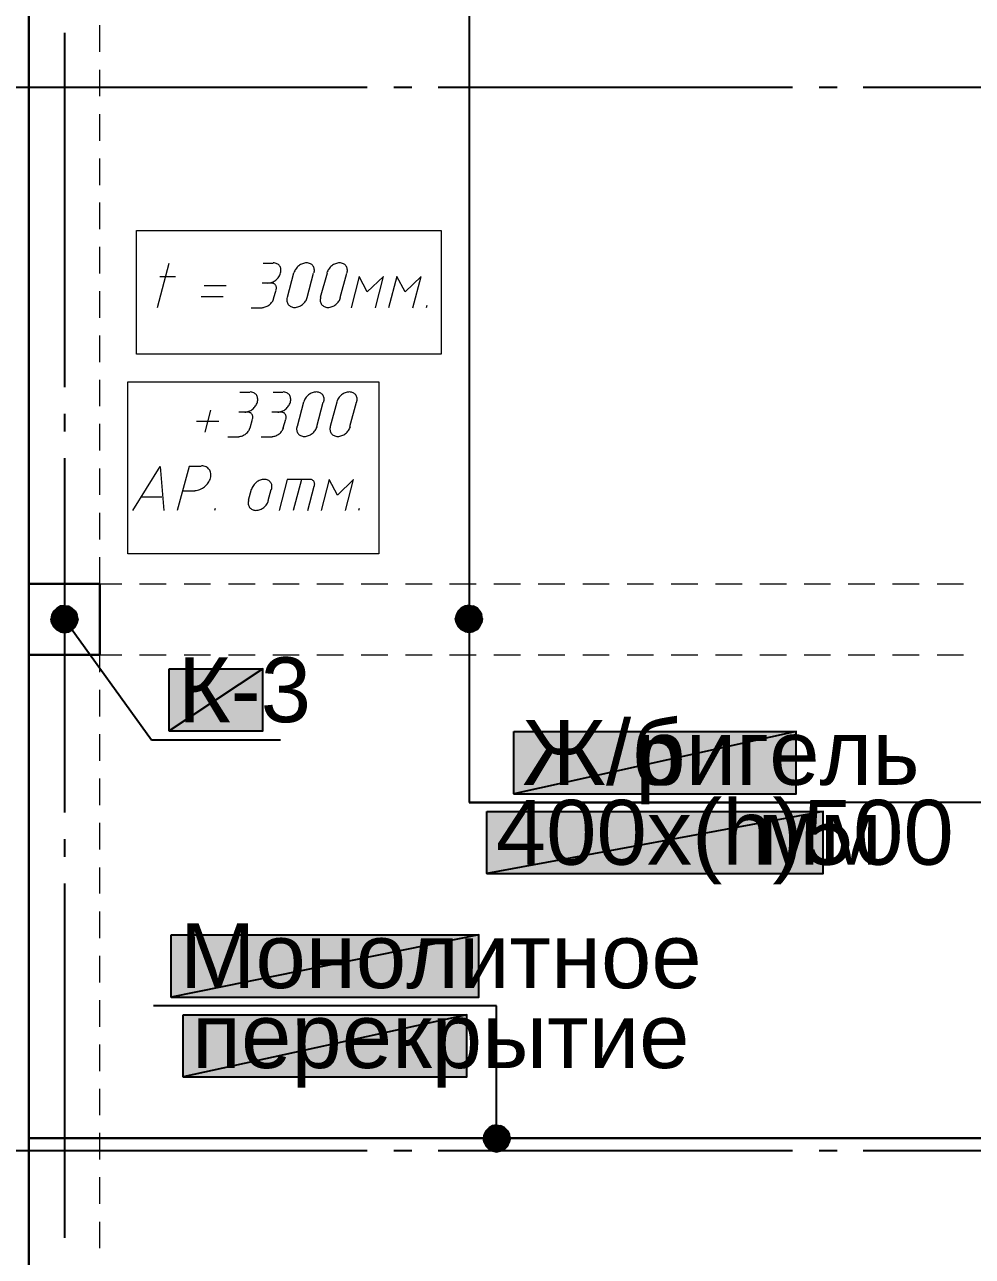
# Model space of a CAD drawing. Extents: x 8 to 21351, y 0 to 420.
# Drawn here: x 15090.7 to 15144.2, y 138 to 207.5 of the extents above; entities that cross this region are included whole.
import ezdxf

# ---------------------------------------------------------------- set-up
doc = ezdxf.new("R2010")
doc.units = 0
doc.styles.add('TEYPDFCAD_TEXT', font='arial.ttf')

msp = doc.modelspace()

# ---------------------------------------------------------------- hatches: boundary and pattern name
h = msp.add_hatch(color=7)
h.paths.add_polyline_path([(15092.722, 174.731), (15092.51, 174.604), (15092.954, 174.011)])
h.paths.add_polyline_path([(15092.51, 174.604), (15092.954, 174.011), (15092.341, 174.456)])
h.paths.add_polyline_path([(15092.954, 174.011), (15092.341, 174.456), (15092.235, 174.244)])
h = msp.add_hatch(color=7)
h.paths.add_polyline_path([(15093.378, 174.604), (15093.187, 174.731), (15092.954, 174.011)])
h.paths.add_polyline_path([(15093.187, 174.731), (15092.954, 174.011), (15092.954, 174.752)])
h.paths.add_polyline_path([(15092.954, 174.011), (15092.954, 174.752), (15092.722, 174.731)])
h = msp.add_hatch(color=7)
h.paths.add_polyline_path([(15093.695, 174.011), (15093.653, 174.244), (15092.954, 174.011)])
h.paths.add_polyline_path([(15093.653, 174.244), (15092.954, 174.011), (15093.547, 174.456)])
h.paths.add_polyline_path([(15092.954, 174.011), (15093.547, 174.456), (15093.378, 174.604)])
h = msp.add_hatch(color=7)
h.paths.add_polyline_path([(15115.56, 174.731), (15115.349, 174.625), (15115.793, 174.032)])
h.paths.add_polyline_path([(15115.349, 174.625), (15115.793, 174.032), (15115.179, 174.456)])
h.paths.add_polyline_path([(15115.793, 174.032), (15115.179, 174.456), (15115.074, 174.265)])
h = msp.add_hatch(color=7)
h.paths.add_polyline_path([(15116.238, 174.625), (15116.026, 174.731), (15115.793, 174.032)])
h.paths.add_polyline_path([(15116.026, 174.731), (15115.793, 174.032), (15115.793, 174.773)])
h.paths.add_polyline_path([(15115.793, 174.032), (15115.793, 174.773), (15115.56, 174.731)])
h = msp.add_hatch(color=7)
h.paths.add_polyline_path([(15116.534, 174.032), (15116.492, 174.265), (15115.793, 174.032)])
h.paths.add_polyline_path([(15116.492, 174.265), (15115.793, 174.032), (15116.386, 174.456)])
h.paths.add_polyline_path([(15115.793, 174.032), (15116.386, 174.456), (15116.238, 174.625)])
h = msp.add_hatch(color=7)
h.paths.add_polyline_path([(15092.235, 174.244), (15092.192, 174.011), (15092.954, 174.011)])
h.paths.add_polyline_path([(15092.192, 174.011), (15092.954, 174.011), (15092.235, 173.778)])
h.paths.add_polyline_path([(15092.954, 174.011), (15092.235, 173.778), (15092.341, 173.567)])
h = msp.add_hatch(color=7)
h.paths.add_polyline_path([(15092.341, 173.567), (15092.51, 173.397), (15092.954, 174.011)])
h.paths.add_polyline_path([(15092.51, 173.397), (15092.954, 174.011), (15092.722, 173.292)])
h.paths.add_polyline_path([(15092.954, 174.011), (15092.722, 173.292), (15092.954, 173.249)])
h = msp.add_hatch(color=7)
h.paths.add_polyline_path([(15092.954, 173.249), (15093.187, 173.292), (15092.954, 174.011)])
h.paths.add_polyline_path([(15093.187, 173.292), (15092.954, 174.011), (15093.378, 173.397)])
h.paths.add_polyline_path([(15092.954, 174.011), (15093.378, 173.397), (15093.547, 173.567)])
h = msp.add_hatch(color=7)
h.paths.add_polyline_path([(15093.547, 173.567), (15093.653, 173.778), (15092.954, 174.011)])
h.paths.add_polyline_path([(15093.653, 173.778), (15092.954, 174.011), (15093.695, 174.011)])
h = msp.add_hatch(color=7)
h.paths.add_polyline_path([(15115.074, 174.265), (15115.031, 174.032), (15115.793, 174.032)])
h.paths.add_polyline_path([(15115.031, 174.032), (15115.793, 174.032), (15115.074, 173.799)])
h.paths.add_polyline_path([(15115.793, 174.032), (15115.074, 173.799), (15115.179, 173.588)])
h = msp.add_hatch(color=7)
h.paths.add_polyline_path([(15115.179, 173.588), (15115.349, 173.418), (15115.793, 174.032)])
h.paths.add_polyline_path([(15115.349, 173.418), (15115.793, 174.032), (15115.56, 173.313)])
h.paths.add_polyline_path([(15115.793, 174.032), (15115.56, 173.313), (15115.793, 173.27)])
h = msp.add_hatch(color=7)
h.paths.add_polyline_path([(15115.793, 173.27), (15116.026, 173.313), (15115.793, 174.032)])
h.paths.add_polyline_path([(15116.026, 173.313), (15115.793, 174.032), (15116.238, 173.418)])
h.paths.add_polyline_path([(15115.793, 174.032), (15116.238, 173.418), (15116.386, 173.588)])
h = msp.add_hatch(color=7)
h.paths.add_polyline_path([(15116.386, 173.588), (15116.492, 173.799), (15115.793, 174.032)])
h.paths.add_polyline_path([(15116.492, 173.799), (15115.793, 174.032), (15116.534, 174.032)])
at = {"true_color": 0xffffff}
h = msp.add_hatch(color=0, dxfattribs=at)
h.paths.add_polyline_path([(15098.86, 171.196), (15104.152, 171.196), (15098.86, 167.703)])
h.paths.add_polyline_path([(15104.152, 171.196), (15098.86, 167.703), (15104.152, 167.703)])
h = msp.add_hatch(color=0, dxfattribs=at)
h.paths.add_polyline_path([(15118.312, 167.661), (15134.251, 167.661), (15118.312, 164.148)])
h.paths.add_polyline_path([(15134.251, 167.661), (15118.312, 164.148), (15134.251, 164.148)])
h = msp.add_hatch(color=0, dxfattribs=at)
h.paths.add_polyline_path([(15116.788, 163.153), (15135.775, 163.153), (15116.788, 159.66)])
h.paths.add_polyline_path([(15135.775, 163.153), (15116.788, 159.66), (15135.775, 159.66)])
h = msp.add_hatch(color=0, dxfattribs=at)
h.paths.add_polyline_path([(15098.966, 156.189), (15116.344, 156.189), (15098.966, 152.675)])
h.paths.add_polyline_path([(15116.344, 156.189), (15098.966, 152.675), (15116.344, 152.675)])
h = msp.add_hatch(color=0, dxfattribs=at)
h.paths.add_polyline_path([(15099.643, 151.68), (15115.666, 151.68), (15099.643, 148.188)])
h.paths.add_polyline_path([(15115.666, 151.68), (15099.643, 148.188), (15115.666, 148.188)])
h = msp.add_hatch(color=7)
h.paths.add_polyline_path([(15117.106, 145.415), (15116.915, 145.309), (15117.338, 144.716)])
h.paths.add_polyline_path([(15116.915, 145.309), (15117.338, 144.716), (15116.746, 145.14)])
h.paths.add_polyline_path([(15117.338, 144.716), (15116.746, 145.14), (15116.64, 144.928)])
h = msp.add_hatch(color=7)
h.paths.add_polyline_path([(15117.783, 145.309), (15117.571, 145.415), (15117.338, 144.716)])
h.paths.add_polyline_path([(15117.571, 145.415), (15117.338, 144.716), (15117.338, 145.457)])
h.paths.add_polyline_path([(15117.338, 144.716), (15117.338, 145.457), (15117.106, 145.415)])
h = msp.add_hatch(color=7)
h.paths.add_polyline_path([(15118.1, 144.716), (15118.058, 144.928), (15117.338, 144.716)])
h.paths.add_polyline_path([(15118.058, 144.928), (15117.338, 144.716), (15117.952, 145.14)])
h.paths.add_polyline_path([(15117.338, 144.716), (15117.952, 145.14), (15117.783, 145.309)])
h = msp.add_hatch(color=7)
h.paths.add_polyline_path([(15116.64, 144.928), (15116.598, 144.716), (15117.338, 144.716)])
h.paths.add_polyline_path([(15116.598, 144.716), (15117.338, 144.716), (15116.64, 144.484)])
h.paths.add_polyline_path([(15117.338, 144.716), (15116.64, 144.484), (15116.746, 144.272)])
h = msp.add_hatch(color=7)
h.paths.add_polyline_path([(15116.746, 144.272), (15116.915, 144.103), (15117.338, 144.716)])
h.paths.add_polyline_path([(15116.915, 144.103), (15117.338, 144.716), (15117.106, 143.997)])
h.paths.add_polyline_path([(15117.338, 144.716), (15117.106, 143.997), (15117.338, 143.954)])
h = msp.add_hatch(color=7)
h.paths.add_polyline_path([(15117.338, 143.954), (15117.571, 143.997), (15117.338, 144.716)])
h.paths.add_polyline_path([(15117.571, 143.997), (15117.338, 144.716), (15117.783, 144.103)])
h.paths.add_polyline_path([(15117.338, 144.716), (15117.783, 144.103), (15117.952, 144.272)])
h = msp.add_hatch(color=7)
h.paths.add_polyline_path([(15117.952, 144.272), (15118.058, 144.484), (15117.338, 144.716)])
h.paths.add_polyline_path([(15118.058, 144.484), (15117.338, 144.716), (15118.1, 144.716)])

# ---------------------------------------------------------------- linework, layer by layer
at = {"color": 7, "lineweight": 30}
for p, q in [((15090.944, 144.716), (15090.944, 262.001)), ((15154.952, 144.716), (15090.944, 144.716)), ((15090.944, 144.716), (15090.944, 131))]:
    msp.add_line(p, q, dxfattribs=at)
at = {"color": 7, "lineweight": 25}
for p, q in [((15115.793, 219.012), (15115.793, 163.661)), ((15092.954, 207.095), (15092.954, 187.092)), ((15110.036, 204.004), (15090.033, 204.004)), ((15112.555, 204.004), (15111.539, 204.004)), ((15134.039, 204.004), (15114.036, 204.004)), ((15136.558, 204.004), (15135.542, 204.004)), ((15158.042, 204.004), (15138.039, 204.004)), ((15092.954, 185.589), (15092.954, 184.595)), ((15092.954, 183.092), (15092.954, 163.089)), ((15092.954, 174.011), (15097.865, 167.196)), ((15115.793, 174.032), (15115.793, 163.661)), ((15097.865, 167.196), (15105.146, 167.196)), ((15152.962, 163.661), (15115.793, 163.661)), ((15115.793, 163.661), (15136.769, 163.661)), ((15092.954, 161.586), (15092.954, 160.591)), ((15092.954, 159.089), (15092.954, 139.086)), ((15117.338, 152.188), (15097.971, 152.188)), ((15117.338, 144.716), (15117.338, 152.188)), ((15110.036, 143.997), (15090.033, 143.997)), ((15112.555, 143.997), (15111.539, 143.997)), ((15134.039, 143.997), (15114.036, 143.997)), ((15136.558, 143.997), (15135.542, 143.997)), ((15158.042, 143.997), (15138.039, 143.997))]:
    msp.add_line(p, q, dxfattribs=at)
at = {"color": 7, "lineweight": 5}
for p, q in [((15094.944, 206.015), (15094.944, 207.518)), ((15094.944, 203.518), (15094.944, 204.999)), ((15094.944, 200.999), (15094.944, 202.501)), ((15094.944, 198.501), (15094.944, 200.004)), ((15094.944, 196.003), (15094.944, 197.506)), ((15094.944, 193.506), (15094.944, 195.008)), ((15098.839, 194.077), (15098.183, 191.579)), ((15104.723, 194.077), (15104.173, 194.077)), ((15104.793, 194.101), (15104.736, 194.104)), ((15104.847, 194.092), (15104.793, 194.101)), ((15104.897, 194.078), (15104.847, 194.092)), ((15104.944, 194.059), (15104.897, 194.078)), ((15104.987, 194.035), (15104.944, 194.059)), ((15105.027, 194.006), (15104.987, 194.035)), ((15105.062, 193.973), (15105.027, 194.006)), ((15105.092, 193.937), (15105.062, 193.973)), ((15105.118, 193.896), (15105.092, 193.937)), ((15106.175, 193.939), (15106.128, 193.899)), ((15106.225, 193.976), (15106.175, 193.939)), ((15106.277, 194.008), (15106.225, 193.976)), ((15106.331, 194.036), (15106.277, 194.008)), ((15106.387, 194.06), (15106.331, 194.036)), ((15106.444, 194.079), (15106.387, 194.06)), ((15106.502, 194.093), (15106.444, 194.079)), ((15106.561, 194.101), (15106.502, 194.093)), ((15106.619, 194.104), (15106.561, 194.101)), ((15106.677, 194.101), (15106.619, 194.104)), ((15106.731, 194.092), (15106.677, 194.101)), ((15106.781, 194.078), (15106.731, 194.092)), ((15106.828, 194.059), (15106.781, 194.078)), ((15106.871, 194.035), (15106.828, 194.059)), ((15106.911, 194.006), (15106.871, 194.035)), ((15106.945, 193.973), (15106.911, 194.006)), ((15106.976, 193.937), (15106.945, 193.973)), ((15107.002, 193.896), (15106.976, 193.937)), ((15108.038, 193.939), (15107.99, 193.899)), ((15108.088, 193.976), (15108.038, 193.939)), ((15108.14, 194.008), (15108.088, 193.976)), ((15108.194, 194.036), (15108.14, 194.008)), ((15108.25, 194.06), (15108.194, 194.036)), ((15108.307, 194.079), (15108.25, 194.06)), ((15108.365, 194.093), (15108.307, 194.079)), ((15108.423, 194.101), (15108.365, 194.093)), ((15108.482, 194.104), (15108.423, 194.101)), ((15108.539, 194.101), (15108.482, 194.104)), ((15108.593, 194.092), (15108.539, 194.101)), ((15108.644, 194.078), (15108.593, 194.092)), ((15108.691, 194.059), (15108.644, 194.078)), ((15108.734, 194.035), (15108.691, 194.059)), ((15108.773, 194.006), (15108.734, 194.035)), ((15108.808, 193.973), (15108.773, 194.006)), ((15108.839, 193.937), (15108.808, 193.973)), ((15108.865, 193.896), (15108.839, 193.937)), ((15098.331, 193.336), (15099.22, 193.336)), ((15104.927, 193.176), (15104.971, 193.219)), ((15104.971, 193.219), (15105.012, 193.266)), ((15105.012, 193.266), (15105.049, 193.315)), ((15105.049, 193.315), (15105.082, 193.367)), ((15105.082, 193.367), (15105.11, 193.421)), ((15105.11, 193.421), (15105.134, 193.478)), ((15105.139, 193.853), (15105.118, 193.896)), ((15105.134, 193.478), (15105.152, 193.536)), ((15105.155, 193.806), (15105.139, 193.853)), ((15105.152, 193.536), (15105.164, 193.593)), ((15105.166, 193.756), (15105.155, 193.806)), ((15105.164, 193.593), (15105.171, 193.65)), ((15105.171, 193.704), (15105.166, 193.756)), ((15105.171, 193.65), (15105.171, 193.704)), ((15105.887, 193.527), (15105.527, 192.151)), ((15105.921, 193.597), (15105.903, 193.539)), ((15105.945, 193.653), (15105.921, 193.597)), ((15105.973, 193.708), (15105.945, 193.653)), ((15106.006, 193.76), (15105.973, 193.708)), ((15106.043, 193.809), (15106.006, 193.76)), ((15106.084, 193.856), (15106.043, 193.809)), ((15106.128, 193.899), (15106.084, 193.856)), ((15106.649, 192.151), (15107.009, 193.527)), ((15107.023, 193.853), (15107.002, 193.896)), ((15107.039, 193.806), (15107.023, 193.853)), ((15107.036, 193.536), (15107.048, 193.593)), ((15107.05, 193.756), (15107.039, 193.806)), ((15107.048, 193.593), (15107.055, 193.65)), ((15107.055, 193.704), (15107.05, 193.756)), ((15107.055, 193.65), (15107.055, 193.704)), ((15107.771, 193.527), (15107.39, 192.151)), ((15107.784, 193.597), (15107.766, 193.539)), ((15107.807, 193.653), (15107.784, 193.597)), ((15107.836, 193.708), (15107.807, 193.653)), ((15107.869, 193.76), (15107.836, 193.708)), ((15107.906, 193.809), (15107.869, 193.76)), ((15107.946, 193.856), (15107.906, 193.809)), ((15107.99, 193.899), (15107.946, 193.856)), ((15108.512, 192.151), (15108.893, 193.527)), ((15108.886, 193.853), (15108.865, 193.896)), ((15108.902, 193.806), (15108.886, 193.853)), ((15108.899, 193.536), (15108.911, 193.593)), ((15108.912, 193.756), (15108.902, 193.806)), ((15108.911, 193.593), (15108.917, 193.65)), ((15108.918, 193.704), (15108.912, 193.756)), ((15108.917, 193.65), (15108.918, 193.704)), ((15109.591, 193.336), (15109.126, 191.579)), ((15110.036, 192.468), (15109.591, 193.336)), ((15110.967, 193.336), (15110.036, 192.468)), ((15110.502, 191.579), (15110.967, 193.336)), ((15111.708, 193.336), (15111.242, 191.579)), ((15112.174, 192.468), (15111.708, 193.336)), ((15113.084, 193.336), (15112.174, 192.468)), ((15112.618, 191.579), (15113.084, 193.336)), ((15100.828, 192.828), (15102.077, 192.828)), ((15104.617, 192.955), (15104.109, 192.955)), ((15104.436, 192.971), (15104.494, 192.974)), ((15104.494, 192.974), (15104.553, 192.982)), ((15104.553, 192.982), (15104.611, 192.996)), ((15104.611, 192.996), (15104.668, 193.015)), ((15104.664, 192.961), (15104.626, 192.963)), ((15104.7, 192.955), (15104.664, 192.961)), ((15104.668, 193.015), (15104.724, 193.038)), ((15104.733, 192.946), (15104.7, 192.955)), ((15104.724, 193.038), (15104.778, 193.067)), ((15104.764, 192.934), (15104.733, 192.946)), ((15104.744, 192.088), (15104.892, 192.574)), ((15104.793, 192.918), (15104.764, 192.934)), ((15104.778, 193.067), (15104.83, 193.099)), ((15104.819, 192.899), (15104.793, 192.918)), ((15104.842, 192.878), (15104.819, 192.899)), ((15104.83, 193.099), (15104.88, 193.136)), ((15104.862, 192.854), (15104.842, 192.878)), ((15104.879, 192.827), (15104.862, 192.854)), ((15104.893, 192.798), (15104.879, 192.827)), ((15104.88, 193.136), (15104.927, 193.176)), ((15104.903, 192.767), (15104.893, 192.798)), ((15104.9, 192.587), (15104.908, 192.626)), ((15104.91, 192.734), (15104.903, 192.767)), ((15104.908, 192.626), (15104.913, 192.663)), ((15104.914, 192.699), (15104.91, 192.734)), ((15104.913, 192.663), (15104.914, 192.699)), ((15094.944, 191.008), (15094.944, 192.511)), ((15100.659, 192.214), (15101.908, 192.214)), ((15104.606, 191.822), (15104.643, 191.864)), ((15104.643, 191.864), (15104.677, 191.908)), ((15104.677, 191.908), (15104.707, 191.955)), ((15104.707, 191.955), (15104.733, 192.003)), ((15104.733, 192.003), (15104.755, 192.053)), ((15104.755, 192.053), (15104.772, 192.105)), ((15105.51, 192.106), (15105.503, 192.049)), ((15105.503, 192.049), (15105.503, 191.995)), ((15105.503, 191.995), (15105.508, 191.943)), ((15105.508, 191.943), (15105.519, 191.893)), ((15105.522, 192.163), (15105.51, 192.106)), ((15105.519, 191.893), (15105.535, 191.846)), ((15105.535, 191.846), (15105.556, 191.803)), ((15106.43, 191.8), (15106.474, 191.843)), ((15106.474, 191.843), (15106.515, 191.89)), ((15106.515, 191.89), (15106.552, 191.939)), ((15106.552, 191.939), (15106.585, 191.991)), ((15106.585, 191.991), (15106.613, 192.046)), ((15106.613, 192.046), (15106.637, 192.102)), ((15106.637, 192.102), (15106.655, 192.16)), ((15107.393, 192.106), (15107.387, 192.049)), ((15107.387, 192.049), (15107.387, 191.995)), ((15107.387, 191.995), (15107.392, 191.943)), ((15107.392, 191.943), (15107.403, 191.893)), ((15107.406, 192.163), (15107.393, 192.106)), ((15107.403, 191.893), (15107.419, 191.846)), ((15107.419, 191.846), (15107.44, 191.803)), ((15108.314, 191.8), (15108.358, 191.843)), ((15108.358, 191.843), (15108.399, 191.89)), ((15108.399, 191.89), (15108.436, 191.939)), ((15108.436, 191.939), (15108.469, 191.991)), ((15108.469, 191.991), (15108.497, 192.046)), ((15108.497, 192.046), (15108.52, 192.102)), ((15108.52, 192.102), (15108.539, 192.16)), ((15103.495, 191.579), (15104.109, 191.579)), ((15104.127, 191.595), (15104.179, 191.598)), ((15104.179, 191.598), (15104.231, 191.606)), ((15104.231, 191.606), (15104.283, 191.619)), ((15104.283, 191.619), (15104.334, 191.637)), ((15104.334, 191.637), (15104.384, 191.658)), ((15104.384, 191.658), (15104.432, 191.684)), ((15104.432, 191.684), (15104.479, 191.714)), ((15104.479, 191.714), (15104.524, 191.747)), ((15104.524, 191.747), (15104.567, 191.783)), ((15104.567, 191.783), (15104.606, 191.822)), ((15105.556, 191.803), (15105.582, 191.762)), ((15105.582, 191.762), (15105.612, 191.726)), ((15105.612, 191.726), (15105.647, 191.693)), ((15105.647, 191.693), (15105.687, 191.664)), ((15105.687, 191.664), (15105.73, 191.64)), ((15105.73, 191.64), (15105.777, 191.621)), ((15105.777, 191.621), (15105.827, 191.607)), ((15105.827, 191.607), (15105.881, 191.598)), ((15105.881, 191.598), (15105.938, 191.595)), ((15105.938, 191.595), (15105.997, 191.598)), ((15105.997, 191.598), (15106.056, 191.606)), ((15106.056, 191.606), (15106.114, 191.62)), ((15106.114, 191.62), (15106.171, 191.639)), ((15106.171, 191.639), (15106.227, 191.663)), ((15106.227, 191.663), (15106.281, 191.691)), ((15106.281, 191.691), (15106.333, 191.723)), ((15106.333, 191.723), (15106.383, 191.76)), ((15106.383, 191.76), (15106.43, 191.8)), ((15107.44, 191.803), (15107.466, 191.762)), ((15107.466, 191.762), (15107.496, 191.726)), ((15107.496, 191.726), (15107.531, 191.693)), ((15107.531, 191.693), (15107.57, 191.664)), ((15107.57, 191.664), (15107.614, 191.64)), ((15107.614, 191.64), (15107.661, 191.621)), ((15107.661, 191.621), (15107.711, 191.607)), ((15107.711, 191.607), (15107.765, 191.598)), ((15107.765, 191.598), (15107.822, 191.595)), ((15107.822, 191.595), (15107.881, 191.598)), ((15107.881, 191.598), (15107.939, 191.606)), ((15107.939, 191.606), (15107.997, 191.62)), ((15107.997, 191.62), (15108.055, 191.639)), ((15108.055, 191.639), (15108.11, 191.663)), ((15108.11, 191.663), (15108.165, 191.691)), ((15108.165, 191.691), (15108.217, 191.723)), ((15108.217, 191.723), (15108.267, 191.76)), ((15108.267, 191.76), (15108.314, 191.8)), ((15113.401, 191.707), (15113.359, 191.579)), ((15094.944, 188.51), (15094.944, 190.013)), ((15094.944, 186.013), (15094.944, 187.516)), ((15103.411, 186.796), (15102.839, 186.796)), ((15103.48, 186.819), (15103.423, 186.823)), ((15103.534, 186.811), (15103.48, 186.819)), ((15103.585, 186.797), (15103.534, 186.811)), ((15103.632, 186.777), (15103.585, 186.797)), ((15103.675, 186.753), (15103.632, 186.777)), ((15103.714, 186.725), (15103.675, 186.753)), ((15103.749, 186.692), (15103.714, 186.725)), ((15103.78, 186.655), (15103.749, 186.692)), ((15103.806, 186.615), (15103.78, 186.655)), ((15103.827, 186.571), (15103.806, 186.615)), ((15103.843, 186.524), (15103.827, 186.571)), ((15103.84, 186.254), (15103.852, 186.312)), ((15103.854, 186.475), (15103.843, 186.524)), ((15103.852, 186.312), (15103.858, 186.368)), ((15103.859, 186.423), (15103.854, 186.475)), ((15103.858, 186.368), (15103.859, 186.423)), ((15105.273, 186.796), (15104.723, 186.796)), ((15105.343, 186.819), (15105.286, 186.823)), ((15105.397, 186.811), (15105.343, 186.819)), ((15105.448, 186.797), (15105.397, 186.811)), ((15105.495, 186.777), (15105.448, 186.797)), ((15105.538, 186.753), (15105.495, 186.777)), ((15105.577, 186.725), (15105.538, 186.753)), ((15105.612, 186.692), (15105.577, 186.725)), ((15105.643, 186.655), (15105.612, 186.692)), ((15105.668, 186.615), (15105.643, 186.655)), ((15105.689, 186.571), (15105.668, 186.615)), ((15105.705, 186.524), (15105.689, 186.571)), ((15105.702, 186.254), (15105.715, 186.312)), ((15105.716, 186.475), (15105.705, 186.524)), ((15105.715, 186.312), (15105.721, 186.368)), ((15105.721, 186.423), (15105.716, 186.475)), ((15105.721, 186.368), (15105.721, 186.423)), ((15106.472, 186.316), (15106.453, 186.258)), ((15106.495, 186.372), (15106.472, 186.316)), ((15106.523, 186.426), (15106.495, 186.372)), ((15106.556, 186.478), (15106.523, 186.426)), ((15106.593, 186.528), (15106.556, 186.478)), ((15106.634, 186.574), (15106.593, 186.528)), ((15106.678, 186.618), (15106.634, 186.574)), ((15106.725, 186.658), (15106.678, 186.618)), ((15106.775, 186.694), (15106.725, 186.658)), ((15106.827, 186.727), (15106.775, 186.694)), ((15106.882, 186.755), (15106.827, 186.727)), ((15106.937, 186.779), (15106.882, 186.755)), ((15106.995, 186.798), (15106.937, 186.779)), ((15107.053, 186.811), (15106.995, 186.798)), ((15107.111, 186.82), (15107.053, 186.811)), ((15107.17, 186.823), (15107.111, 186.82)), ((15107.227, 186.819), (15107.17, 186.823)), ((15107.281, 186.811), (15107.227, 186.819)), ((15107.331, 186.797), (15107.281, 186.811)), ((15107.378, 186.777), (15107.331, 186.797)), ((15107.422, 186.753), (15107.378, 186.777)), ((15107.461, 186.725), (15107.422, 186.753)), ((15107.496, 186.692), (15107.461, 186.725)), ((15107.526, 186.655), (15107.496, 186.692)), ((15107.552, 186.615), (15107.526, 186.655)), ((15107.573, 186.571), (15107.552, 186.615)), ((15107.589, 186.524), (15107.573, 186.571)), ((15107.586, 186.254), (15107.599, 186.312)), ((15107.6, 186.475), (15107.589, 186.524)), ((15107.599, 186.312), (15107.605, 186.368)), ((15107.605, 186.423), (15107.6, 186.475)), ((15107.605, 186.368), (15107.605, 186.423)), ((15108.334, 186.316), (15108.316, 186.258)), ((15108.358, 186.372), (15108.334, 186.316)), ((15108.386, 186.426), (15108.358, 186.372)), ((15108.419, 186.478), (15108.386, 186.426)), ((15108.456, 186.528), (15108.419, 186.478)), ((15108.497, 186.574), (15108.456, 186.528)), ((15108.541, 186.618), (15108.497, 186.574)), ((15108.588, 186.658), (15108.541, 186.618)), ((15108.638, 186.694), (15108.588, 186.658)), ((15108.69, 186.727), (15108.638, 186.694)), ((15108.744, 186.755), (15108.69, 186.727)), ((15108.8, 186.779), (15108.744, 186.755)), ((15108.857, 186.798), (15108.8, 186.779)), ((15108.915, 186.811), (15108.857, 186.798)), ((15108.974, 186.82), (15108.915, 186.811)), ((15109.032, 186.823), (15108.974, 186.82)), ((15109.09, 186.819), (15109.032, 186.823)), ((15109.144, 186.811), (15109.09, 186.819)), ((15109.194, 186.797), (15109.144, 186.811)), ((15109.241, 186.777), (15109.194, 186.797)), ((15109.284, 186.753), (15109.241, 186.777)), ((15109.324, 186.725), (15109.284, 186.753)), ((15109.358, 186.692), (15109.324, 186.725)), ((15109.389, 186.655), (15109.358, 186.692)), ((15109.415, 186.615), (15109.389, 186.655)), ((15109.436, 186.571), (15109.415, 186.615)), ((15109.452, 186.524), (15109.436, 186.571)), ((15109.449, 186.254), (15109.461, 186.312)), ((15109.463, 186.475), (15109.452, 186.524)), ((15109.461, 186.312), (15109.468, 186.368)), ((15109.468, 186.423), (15109.463, 186.475)), ((15109.468, 186.368), (15109.468, 186.423)), ((15101.188, 185.801), (15100.871, 184.552)), ((15103.284, 185.674), (15102.797, 185.674)), ((15103.123, 185.69), (15103.182, 185.692)), ((15103.182, 185.692), (15103.24, 185.701)), ((15103.24, 185.701), (15103.298, 185.715)), ((15103.33, 185.679), (15103.292, 185.681)), ((15103.298, 185.715), (15103.356, 185.733)), ((15103.366, 185.674), (15103.33, 185.679)), ((15103.356, 185.733), (15103.411, 185.757)), ((15103.4, 185.665), (15103.366, 185.674)), ((15103.431, 185.652), (15103.4, 185.665)), ((15103.411, 185.757), (15103.466, 185.785)), ((15103.46, 185.637), (15103.431, 185.652)), ((15103.486, 185.618), (15103.46, 185.637)), ((15103.466, 185.785), (15103.518, 185.818)), ((15103.509, 185.596), (15103.486, 185.618)), ((15103.529, 185.572), (15103.509, 185.596)), ((15103.518, 185.818), (15103.568, 185.854)), ((15103.546, 185.546), (15103.529, 185.572)), ((15103.568, 185.854), (15103.615, 185.894)), ((15103.615, 185.894), (15103.659, 185.938)), ((15103.659, 185.938), (15103.7, 185.984)), ((15103.7, 185.984), (15103.737, 186.034)), ((15103.737, 186.034), (15103.77, 186.086)), ((15103.77, 186.086), (15103.798, 186.14)), ((15103.798, 186.14), (15103.821, 186.196)), ((15103.821, 186.196), (15103.84, 186.254)), ((15105.168, 185.674), (15104.66, 185.674)), ((15104.986, 185.69), (15105.045, 185.692)), ((15105.045, 185.692), (15105.103, 185.701)), ((15105.103, 185.701), (15105.161, 185.715)), ((15105.161, 185.715), (15105.218, 185.733)), ((15105.214, 185.679), (15105.176, 185.681)), ((15105.25, 185.674), (15105.214, 185.679)), ((15105.218, 185.733), (15105.274, 185.757)), ((15105.284, 185.665), (15105.25, 185.674)), ((15105.274, 185.757), (15105.328, 185.785)), ((15105.315, 185.652), (15105.284, 185.665)), ((15105.343, 185.637), (15105.315, 185.652)), ((15105.328, 185.785), (15105.38, 185.818)), ((15105.369, 185.618), (15105.343, 185.637)), ((15105.393, 185.596), (15105.369, 185.618)), ((15105.38, 185.818), (15105.43, 185.854)), ((15105.413, 185.572), (15105.393, 185.596)), ((15105.43, 185.546), (15105.413, 185.572)), ((15105.43, 185.854), (15105.478, 185.894)), ((15105.478, 185.894), (15105.522, 185.938)), ((15105.522, 185.938), (15105.562, 185.984)), ((15105.562, 185.984), (15105.599, 186.034)), ((15105.599, 186.034), (15105.632, 186.086)), ((15105.632, 186.086), (15105.661, 186.14)), ((15105.661, 186.14), (15105.684, 186.196)), ((15105.684, 186.196), (15105.702, 186.254)), ((15106.438, 186.245), (15106.078, 184.87)), ((15107.2, 184.87), (15107.559, 186.245)), ((15108.321, 186.245), (15107.94, 184.87)), ((15109.062, 184.87), (15109.443, 186.245)), ((15094.944, 183.515), (15094.944, 185.018)), ((15100.405, 185.166), (15101.654, 185.166)), ((15103.432, 184.806), (15103.559, 185.293)), ((15103.56, 185.517), (15103.546, 185.546)), ((15103.57, 185.486), (15103.56, 185.517)), ((15103.566, 185.306), (15103.575, 185.344)), ((15103.577, 185.453), (15103.57, 185.486)), ((15103.575, 185.344), (15103.579, 185.382)), ((15103.58, 185.418), (15103.577, 185.453)), ((15103.579, 185.382), (15103.58, 185.418)), ((15105.295, 184.806), (15105.443, 185.293)), ((15105.443, 185.517), (15105.43, 185.546)), ((15105.454, 185.486), (15105.443, 185.517)), ((15105.45, 185.306), (15105.459, 185.344)), ((15105.461, 185.453), (15105.454, 185.486)), ((15105.459, 185.344), (15105.463, 185.382)), ((15105.464, 185.418), (15105.461, 185.453)), ((15105.463, 185.382), (15105.464, 185.418)), ((15106.072, 184.882), (15106.06, 184.824)), ((15107.187, 184.82), (15107.205, 184.878)), ((15107.956, 184.882), (15107.944, 184.824)), ((15109.071, 184.82), (15109.089, 184.878)), ((15102.162, 184.298), (15102.797, 184.298)), ((15102.793, 184.313), (15102.845, 184.317)), ((15102.845, 184.317), (15102.897, 184.325)), ((15102.897, 184.325), (15102.949, 184.338)), ((15102.949, 184.338), (15103, 184.355)), ((15103, 184.355), (15103.05, 184.377)), ((15103.05, 184.377), (15103.099, 184.403)), ((15103.099, 184.403), (15103.146, 184.432)), ((15103.146, 184.432), (15103.19, 184.465)), ((15103.19, 184.465), (15103.233, 184.502)), ((15103.233, 184.502), (15103.273, 184.541)), ((15103.273, 184.541), (15103.31, 184.583)), ((15103.31, 184.583), (15103.343, 184.627)), ((15103.343, 184.627), (15103.373, 184.673)), ((15103.373, 184.673), (15103.399, 184.722)), ((15103.399, 184.722), (15103.421, 184.772)), ((15103.421, 184.772), (15103.438, 184.823)), ((15104.046, 184.298), (15104.681, 184.298)), ((15104.677, 184.313), (15104.729, 184.317)), ((15104.729, 184.317), (15104.781, 184.325)), ((15104.781, 184.325), (15104.833, 184.338)), ((15104.833, 184.338), (15104.884, 184.355)), ((15104.884, 184.355), (15104.934, 184.377)), ((15104.934, 184.377), (15104.983, 184.403)), ((15104.983, 184.403), (15105.029, 184.432)), ((15105.029, 184.432), (15105.074, 184.465)), ((15105.074, 184.465), (15105.117, 184.502)), ((15105.117, 184.502), (15105.157, 184.541)), ((15105.157, 184.541), (15105.194, 184.583)), ((15105.194, 184.583), (15105.227, 184.627)), ((15105.227, 184.627), (15105.257, 184.673)), ((15105.257, 184.673), (15105.283, 184.722)), ((15105.283, 184.722), (15105.305, 184.772)), ((15105.305, 184.772), (15105.322, 184.823)), ((15106.054, 184.768), (15106.053, 184.714)), ((15106.053, 184.714), (15106.058, 184.661)), ((15106.06, 184.824), (15106.054, 184.768)), ((15106.058, 184.661), (15106.069, 184.612)), ((15106.069, 184.612), (15106.085, 184.565)), ((15106.085, 184.565), (15106.106, 184.521)), ((15106.106, 184.521), (15106.132, 184.481)), ((15106.132, 184.481), (15106.163, 184.444)), ((15106.163, 184.444), (15106.198, 184.412)), ((15106.198, 184.412), (15106.237, 184.383)), ((15106.237, 184.383), (15106.28, 184.359)), ((15106.28, 184.359), (15106.327, 184.34)), ((15106.327, 184.34), (15106.378, 184.326)), ((15106.378, 184.326), (15106.432, 184.317)), ((15106.432, 184.317), (15106.489, 184.314)), ((15106.489, 184.314), (15106.547, 184.317)), ((15106.547, 184.317), (15106.606, 184.325)), ((15106.606, 184.325), (15106.664, 184.339)), ((15106.664, 184.339), (15106.721, 184.358)), ((15106.721, 184.358), (15106.777, 184.381)), ((15106.777, 184.381), (15106.831, 184.41)), ((15106.831, 184.41), (15106.883, 184.442)), ((15106.883, 184.442), (15106.933, 184.478)), ((15106.933, 184.478), (15106.98, 184.519)), ((15106.98, 184.519), (15107.025, 184.562)), ((15107.025, 184.562), (15107.065, 184.609)), ((15107.065, 184.609), (15107.102, 184.658)), ((15107.102, 184.658), (15107.135, 184.71)), ((15107.135, 184.71), (15107.163, 184.764)), ((15107.163, 184.764), (15107.187, 184.82)), ((15107.944, 184.824), (15107.937, 184.768)), ((15107.937, 184.768), (15107.937, 184.714)), ((15107.937, 184.714), (15107.942, 184.661)), ((15107.942, 184.661), (15107.953, 184.612)), ((15107.953, 184.612), (15107.969, 184.565)), ((15107.969, 184.565), (15107.99, 184.521)), ((15107.99, 184.521), (15108.016, 184.481)), ((15108.016, 184.481), (15108.047, 184.444)), ((15108.047, 184.444), (15108.081, 184.412)), ((15108.081, 184.412), (15108.121, 184.383)), ((15108.121, 184.383), (15108.164, 184.359)), ((15108.164, 184.359), (15108.211, 184.34)), ((15108.211, 184.34), (15108.261, 184.326)), ((15108.261, 184.326), (15108.315, 184.317)), ((15108.315, 184.317), (15108.373, 184.314)), ((15108.373, 184.314), (15108.431, 184.317)), ((15108.431, 184.317), (15108.49, 184.325)), ((15108.49, 184.325), (15108.548, 184.339)), ((15108.548, 184.339), (15108.605, 184.358)), ((15108.605, 184.358), (15108.661, 184.381)), ((15108.661, 184.381), (15108.715, 184.41)), ((15108.715, 184.41), (15108.767, 184.442)), ((15108.767, 184.442), (15108.817, 184.478)), ((15108.817, 184.478), (15108.864, 184.519)), ((15108.864, 184.519), (15108.908, 184.562)), ((15108.908, 184.562), (15108.949, 184.609)), ((15108.949, 184.609), (15108.986, 184.658)), ((15108.986, 184.658), (15109.019, 184.71)), ((15109.019, 184.71), (15109.047, 184.764)), ((15109.047, 184.764), (15109.071, 184.82)), ((15094.944, 181.017), (15094.944, 182.499)), ((15096.807, 180.128), (15098.352, 182.626)), ((15098.352, 182.626), (15098.564, 180.128)), ((15099.982, 182.626), (15099.304, 180.128)), ((15100.659, 182.626), (15099.982, 182.626)), ((15100.758, 182.648), (15100.688, 182.652)), ((15100.824, 182.638), (15100.758, 182.648)), ((15100.886, 182.621), (15100.824, 182.638)), ((15100.943, 182.598), (15100.886, 182.621)), ((15100.996, 182.569), (15100.943, 182.598)), ((15101.043, 182.535), (15100.996, 182.569)), ((15101.086, 182.495), (15101.043, 182.535)), ((15101.123, 182.451), (15101.086, 182.495)), ((15101.154, 182.402), (15101.123, 182.451)), ((15101.18, 182.348), (15101.154, 182.402)), ((15101.199, 182.291), (15101.18, 182.348)), ((15101.212, 182.231), (15101.199, 182.291)), ((15101.208, 182.032), (15101.217, 182.101)), ((15101.218, 182.167), (15101.212, 182.231)), ((15101.217, 182.101), (15101.218, 182.167)), ((15100.732, 181.387), (15100.796, 181.427)), ((15100.796, 181.427), (15100.857, 181.471)), ((15100.857, 181.471), (15100.915, 181.521)), ((15100.915, 181.521), (15100.969, 181.574)), ((15100.969, 181.574), (15101.02, 181.631)), ((15101.02, 181.631), (15101.065, 181.692)), ((15101.065, 181.692), (15101.106, 181.756)), ((15101.106, 181.756), (15101.141, 181.822)), ((15101.141, 181.822), (15101.17, 181.891)), ((15101.17, 181.891), (15101.193, 181.962)), ((15101.193, 181.962), (15101.208, 182.032)), ((15103.553, 181.44), (15103.529, 181.384)), ((15103.581, 181.494), (15103.553, 181.44)), ((15103.614, 181.546), (15103.581, 181.494)), ((15103.651, 181.596), (15103.614, 181.546)), ((15103.692, 181.642), (15103.651, 181.596)), ((15103.736, 181.686), (15103.692, 181.642)), ((15103.783, 181.726), (15103.736, 181.686)), ((15103.833, 181.763), (15103.783, 181.726)), ((15103.885, 181.795), (15103.833, 181.763)), ((15103.939, 181.823), (15103.885, 181.795)), ((15103.995, 181.847), (15103.939, 181.823)), ((15104.052, 181.866), (15103.995, 181.847)), ((15104.11, 181.88), (15104.052, 181.866)), ((15104.169, 181.888), (15104.11, 181.88)), ((15104.228, 181.891), (15104.169, 181.888)), ((15104.285, 181.888), (15104.228, 181.891)), ((15104.339, 181.879), (15104.285, 181.888)), ((15104.389, 181.865), (15104.339, 181.879)), ((15104.436, 181.845), (15104.389, 181.865)), ((15104.479, 181.821), (15104.436, 181.845)), ((15104.519, 181.793), (15104.479, 181.821)), ((15104.554, 181.76), (15104.519, 181.793)), ((15104.584, 181.723), (15104.554, 181.76)), ((15104.61, 181.683), (15104.584, 181.723)), ((15104.631, 181.639), (15104.61, 181.683)), ((15104.647, 181.593), (15104.631, 181.639)), ((15104.658, 181.543), (15104.647, 181.593)), ((15104.656, 181.38), (15104.663, 181.437)), ((15104.663, 181.491), (15104.658, 181.543)), ((15104.663, 181.437), (15104.663, 181.491)), ((15105.527, 181.885), (15105.062, 180.128)), ((15106.776, 181.885), (15105.527, 181.885)), ((15106.332, 181.885), (15105.866, 180.128)), ((15106.692, 180.128), (15107.051, 181.504)), ((15106.823, 181.891), (15106.785, 181.892)), ((15106.859, 181.885), (15106.823, 181.891)), ((15106.892, 181.876), (15106.859, 181.885)), ((15106.923, 181.864), (15106.892, 181.876)), ((15106.952, 181.848), (15106.923, 181.864)), ((15106.978, 181.829), (15106.952, 181.848)), ((15107.001, 181.808), (15106.978, 181.829)), ((15107.021, 181.783), (15107.001, 181.808)), ((15107.038, 181.757), (15107.021, 181.783)), ((15107.052, 181.728), (15107.038, 181.757)), ((15107.062, 181.697), (15107.052, 181.728)), ((15107.059, 181.517), (15107.067, 181.556)), ((15107.069, 181.664), (15107.062, 181.697)), ((15107.067, 181.556), (15107.072, 181.593)), ((15107.073, 181.629), (15107.069, 181.664)), ((15107.072, 181.593), (15107.073, 181.629)), ((15107.898, 181.885), (15107.432, 180.128)), ((15108.364, 180.996), (15107.898, 181.885)), ((15109.274, 181.885), (15108.364, 180.996)), ((15108.808, 180.128), (15109.274, 181.885)), ((15098.437, 180.89), (15097.315, 180.89)), ((15099.601, 181.25), (15100.299, 181.25)), ((15100.312, 181.267), (15100.384, 181.271)), ((15100.384, 181.271), (15100.456, 181.281)), ((15100.456, 181.281), (15100.527, 181.299)), ((15100.527, 181.299), (15100.597, 181.322)), ((15100.597, 181.322), (15100.665, 181.352)), ((15100.665, 181.352), (15100.732, 181.387)), ((15103.495, 181.314), (15103.326, 180.7)), ((15103.342, 180.712), (15103.329, 180.654)), ((15103.529, 181.384), (15103.511, 181.326)), ((15104.448, 180.7), (15104.617, 181.314)), ((15104.456, 180.651), (15104.475, 180.709)), ((15104.644, 181.322), (15104.656, 181.38)), ((15101.463, 180.255), (15101.421, 180.128)), ((15103.329, 180.654), (15103.323, 180.598)), ((15103.323, 180.598), (15103.323, 180.544)), ((15103.323, 180.544), (15103.328, 180.492)), ((15103.328, 180.492), (15103.339, 180.442)), ((15103.339, 180.442), (15103.355, 180.395)), ((15103.355, 180.395), (15103.376, 180.352)), ((15103.376, 180.352), (15103.402, 180.311)), ((15103.402, 180.311), (15103.432, 180.275)), ((15103.432, 180.275), (15103.467, 180.242)), ((15103.467, 180.242), (15103.506, 180.213)), ((15103.506, 180.213), (15103.55, 180.189)), ((15103.55, 180.189), (15103.597, 180.17)), ((15103.597, 180.17), (15103.647, 180.156)), ((15103.647, 180.156), (15103.701, 180.147)), ((15103.701, 180.147), (15103.758, 180.144)), ((15103.758, 180.144), (15103.817, 180.147)), ((15103.817, 180.147), (15103.875, 180.155)), ((15103.875, 180.155), (15103.933, 180.169)), ((15103.933, 180.169), (15103.991, 180.188)), ((15103.991, 180.188), (15104.046, 180.211)), ((15104.046, 180.211), (15104.101, 180.24)), ((15104.101, 180.24), (15104.153, 180.272)), ((15104.153, 180.272), (15104.203, 180.309)), ((15104.203, 180.309), (15104.25, 180.349)), ((15104.25, 180.349), (15104.294, 180.392)), ((15104.294, 180.392), (15104.335, 180.439)), ((15104.335, 180.439), (15104.372, 180.488)), ((15104.372, 180.488), (15104.405, 180.54)), ((15104.405, 180.54), (15104.433, 180.594)), ((15104.433, 180.594), (15104.456, 180.651)), ((15109.591, 180.255), (15109.549, 180.128)), ((15094.944, 178.499), (15094.944, 180.001)), ((15094.944, 176.001), (15094.944, 177.504)), ((15094.944, 176.001), (15096.193, 176.001)), ((15097.188, 176.001), (15098.691, 176.001)), ((15099.707, 176.001), (15101.188, 176.001)), ((15102.204, 176.001), (15103.707, 176.001)), ((15104.702, 176.001), (15106.205, 176.001)), ((15107.2, 176.001), (15108.702, 176.001)), ((15109.697, 176.001), (15111.2, 176.001)), ((15112.195, 176.001), (15113.698, 176.001)), ((15114.693, 176.001), (15116.195, 176.001)), ((15117.19, 176.001), (15118.693, 176.001)), ((15119.688, 176.001), (15121.191, 176.001)), ((15122.207, 176.001), (15123.688, 176.001)), ((15124.704, 176.001), (15126.207, 176.001)), ((15127.202, 176.001), (15128.705, 176.001)), ((15129.7, 176.001), (15131.203, 176.001)), ((15132.197, 176.001), (15133.7, 176.001)), ((15134.695, 176.001), (15136.198, 176.001)), ((15137.193, 176.001), (15138.696, 176.001)), ((15139.69, 176.001), (15141.193, 176.001)), ((15142.209, 176.001), (15143.691, 176.001)), ((15094.944, 173.503), (15094.944, 175.006)), ((15094.944, 171.006), (15094.944, 172.508)), ((15094.944, 172), (15096.193, 172)), ((15097.188, 172), (15098.691, 172)), ((15099.707, 172), (15101.188, 172)), ((15102.204, 172), (15103.707, 172)), ((15104.702, 172), (15106.205, 172)), ((15107.2, 172), (15108.702, 172)), ((15109.697, 172), (15111.2, 172)), ((15112.195, 172), (15113.698, 172)), ((15114.693, 172), (15116.195, 172)), ((15117.19, 172), (15118.693, 172)), ((15119.688, 172), (15121.191, 172)), ((15122.207, 172), (15123.688, 172)), ((15124.704, 172), (15126.207, 172)), ((15127.202, 172), (15128.705, 172)), ((15129.7, 172), (15131.203, 172)), ((15132.197, 172), (15133.7, 172)), ((15134.695, 172), (15136.198, 172)), ((15137.193, 172), (15138.696, 172)), ((15139.69, 172), (15141.193, 172)), ((15142.209, 172), (15143.691, 172)), ((15094.944, 168.508), (15094.944, 170.011)), ((15094.944, 166.01), (15094.944, 167.513)), ((15094.944, 163.512), (15094.944, 165.015)), ((15094.944, 161.015), (15094.944, 162.518)), ((15094.944, 158.517), (15094.944, 159.999)), ((15094.944, 155.998), (15094.944, 157.501)), ((15094.944, 153.501), (15094.944, 155.004)), ((15094.944, 151.003), (15094.944, 152.506)), ((15094.944, 148.505), (15094.944, 150.008)), ((15094.944, 146.008), (15094.944, 147.511)), ((15094.944, 143.51), (15094.944, 145.013)), ((15094.944, 141.012), (15094.944, 142.515)), ((15094.944, 138.515), (15094.944, 139.996))]:
    msp.add_line(p, q, dxfattribs=at)
at = {"color": 0, "lineweight": 0, "true_color": 0xffffff}
for p, q in [((15098.86, 167.703), (15104.152, 167.703)), ((15118.312, 164.148), (15134.251, 164.148)), ((15116.788, 159.66), (15135.775, 159.66)), ((15098.966, 152.675), (15116.344, 152.675)), ((15099.643, 148.188), (15115.666, 148.188))]:
    msp.add_line(p, q, dxfattribs=at)
at = {"color": 7, "lineweight": 5}
for points in [[(15114.206, 188.955), (15097.018, 188.955), (15097.018, 195.94), (15114.206, 195.94)], [(15096.532, 187.388), (15110.692, 187.388), (15110.692, 177.694), (15096.532, 177.694)]]:
    msp.add_lwpolyline(points, close=True, dxfattribs=at)
at = {"color": 7, "lineweight": 30}
msp.add_lwpolyline([(15090.944, 176.001), (15094.944, 176.001), (15094.944, 172), (15090.944, 172)], close=True, dxfattribs=at)
at = {"color": 7}
for points in [[(15092.954, 174.011), (15092.341, 174.456), (15092.235, 174.244)], [(15092.51, 174.604), (15092.954, 174.011), (15092.341, 174.456)], [(15092.722, 174.731), (15092.51, 174.604), (15092.954, 174.011)], [(15092.954, 174.011), (15092.954, 174.752), (15092.722, 174.731)], [(15093.187, 174.731), (15092.954, 174.011), (15092.954, 174.752)], [(15093.378, 174.604), (15093.187, 174.731), (15092.954, 174.011)], [(15092.954, 174.011), (15093.547, 174.456), (15093.378, 174.604)], [(15093.653, 174.244), (15092.954, 174.011), (15093.547, 174.456)], [(15115.793, 174.032), (15115.179, 174.456), (15115.074, 174.265)], [(15115.349, 174.625), (15115.793, 174.032), (15115.179, 174.456)], [(15115.56, 174.731), (15115.349, 174.625), (15115.793, 174.032)], [(15115.793, 174.032), (15115.793, 174.773), (15115.56, 174.731)], [(15116.026, 174.731), (15115.793, 174.032), (15115.793, 174.773)], [(15116.238, 174.625), (15116.026, 174.731), (15115.793, 174.032)], [(15115.793, 174.032), (15116.386, 174.456), (15116.238, 174.625)], [(15116.492, 174.265), (15115.793, 174.032), (15116.386, 174.456)], [(15092.235, 174.244), (15092.192, 174.011), (15092.954, 174.011)], [(15092.192, 174.011), (15092.954, 174.011), (15092.235, 173.778)], [(15092.954, 174.011), (15092.235, 173.778), (15092.341, 173.567)], [(15092.341, 173.567), (15092.51, 173.397), (15092.954, 174.011)], [(15092.51, 173.397), (15092.954, 174.011), (15092.722, 173.292)], [(15092.954, 174.011), (15092.722, 173.292), (15092.954, 173.249)], [(15093.695, 174.011), (15093.653, 174.244), (15092.954, 174.011)], [(15092.954, 173.249), (15093.187, 173.292), (15092.954, 174.011)], [(15093.187, 173.292), (15092.954, 174.011), (15093.378, 173.397)], [(15092.954, 174.011), (15093.378, 173.397), (15093.547, 173.567)], [(15093.547, 173.567), (15093.653, 173.778), (15092.954, 174.011)], [(15093.653, 173.778), (15092.954, 174.011), (15093.695, 174.011)], [(15115.074, 174.265), (15115.031, 174.032), (15115.793, 174.032)], [(15115.031, 174.032), (15115.793, 174.032), (15115.074, 173.799)], [(15115.793, 174.032), (15115.074, 173.799), (15115.179, 173.588)], [(15115.179, 173.588), (15115.349, 173.418), (15115.793, 174.032)], [(15115.349, 173.418), (15115.793, 174.032), (15115.56, 173.313)], [(15115.793, 174.032), (15115.56, 173.313), (15115.793, 173.27)], [(15116.534, 174.032), (15116.492, 174.265), (15115.793, 174.032)], [(15115.793, 173.27), (15116.026, 173.313), (15115.793, 174.032)], [(15116.026, 173.313), (15115.793, 174.032), (15116.238, 173.418)], [(15115.793, 174.032), (15116.238, 173.418), (15116.386, 173.588)], [(15116.386, 173.588), (15116.492, 173.799), (15115.793, 174.032)], [(15116.492, 173.799), (15115.793, 174.032), (15116.534, 174.032)], [(15116.915, 145.309), (15117.338, 144.716), (15116.746, 145.14)], [(15117.106, 145.415), (15116.915, 145.309), (15117.338, 144.716)], [(15117.338, 144.716), (15117.338, 145.457), (15117.106, 145.415)], [(15117.571, 145.415), (15117.338, 144.716), (15117.338, 145.457)], [(15117.783, 145.309), (15117.571, 145.415), (15117.338, 144.716)], [(15117.338, 144.716), (15117.952, 145.14), (15117.783, 145.309)], [(15116.64, 144.928), (15116.598, 144.716), (15117.338, 144.716)], [(15116.598, 144.716), (15117.338, 144.716), (15116.64, 144.484)], [(15117.338, 144.716), (15116.746, 145.14), (15116.64, 144.928)], [(15117.338, 144.716), (15116.64, 144.484), (15116.746, 144.272)], [(15116.746, 144.272), (15116.915, 144.103), (15117.338, 144.716)], [(15116.915, 144.103), (15117.338, 144.716), (15117.106, 143.997)], [(15117.338, 144.716), (15117.106, 143.997), (15117.338, 143.954)], [(15118.058, 144.928), (15117.338, 144.716), (15117.952, 145.14)], [(15118.1, 144.716), (15118.058, 144.928), (15117.338, 144.716)], [(15117.338, 143.954), (15117.571, 143.997), (15117.338, 144.716)], [(15117.571, 143.997), (15117.338, 144.716), (15117.783, 144.103)], [(15117.338, 144.716), (15117.783, 144.103), (15117.952, 144.272)], [(15117.952, 144.272), (15118.058, 144.484), (15117.338, 144.716)], [(15118.058, 144.484), (15117.338, 144.716), (15118.1, 144.716)]]:
    msp.add_lwpolyline(points, close=True, dxfattribs=at)
at = {"color": 0, "true_color": 0xffffff}
for points in [[(15098.86, 171.196), (15104.152, 171.196), (15098.86, 167.703)], [(15104.152, 171.196), (15098.86, 167.703), (15104.152, 167.703)], [(15118.312, 167.661), (15134.251, 167.661), (15118.312, 164.148)], [(15134.251, 167.661), (15118.312, 164.148), (15134.251, 164.148)], [(15116.788, 163.153), (15135.775, 163.153), (15116.788, 159.66)], [(15135.775, 163.153), (15116.788, 159.66), (15135.775, 159.66)], [(15098.966, 156.189), (15116.344, 156.189), (15098.966, 152.675)], [(15116.344, 156.189), (15098.966, 152.675), (15116.344, 152.675)], [(15099.643, 151.68), (15115.666, 151.68), (15099.643, 148.188)], [(15115.666, 151.68), (15099.643, 148.188), (15115.666, 148.188)]]:
    msp.add_lwpolyline(points, close=True, dxfattribs=at)

# ---------------------------------------------------------------- texts
at = {"color": 7, "style": 'TEYPDFCAD_TEXT'}
for s, p in [('К-3', (15099.347, 168.19)), ('Ж/б', (15118.799, 164.655)), ('ригель', (15125.172, 164.655)), ('400х(h)500', (15117.296, 160.147)), ('мм', (15132.068, 160.147)), ('Монолитное', (15099.474, 153.183)), ('перекрытие', (15100.151, 148.675))]:
    msp.add_text(s, height=3.6583, dxfattribs=at).set_placement(p)

doc.saveas('drawing.dxf')
